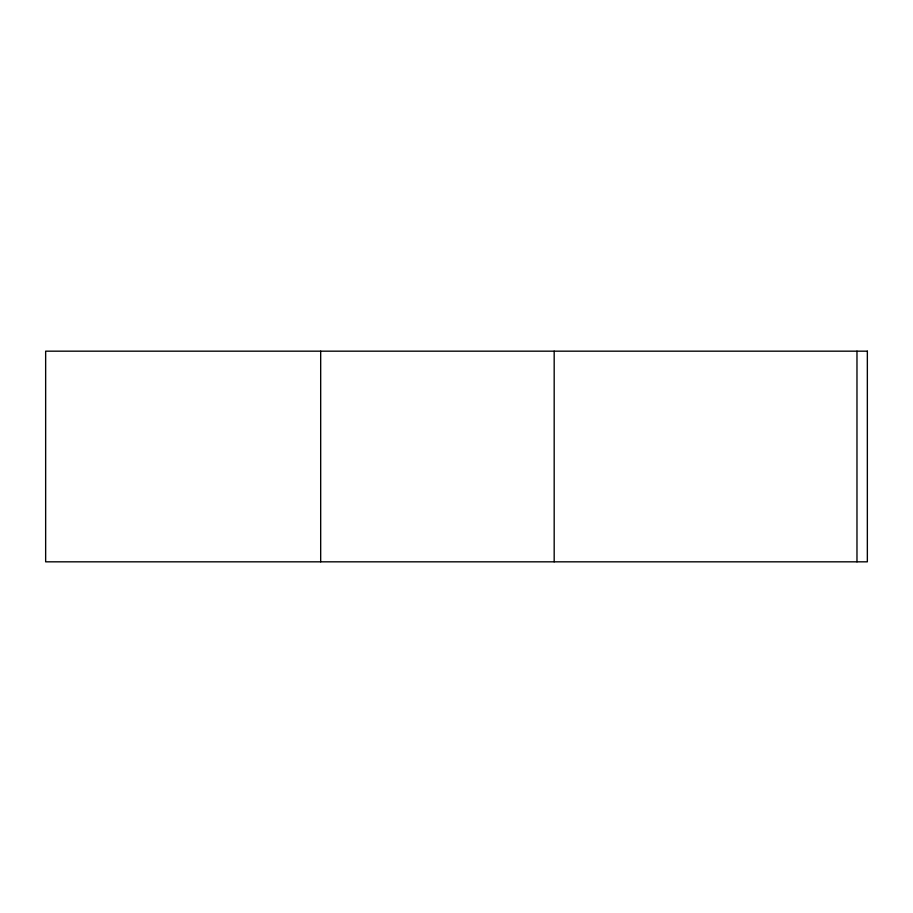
<?xml version="1.0" encoding="UTF-8"?>
<svg xmlns="http://www.w3.org/2000/svg" width="913" height="913" viewBox="0 0 913 913"><rect width="100%" height="100%" fill="white"/><g stroke="black" fill="none" stroke-linecap="round" stroke-linejoin="round"><path stroke-width="1.37" d="M856.976 351.174L856.976 561.826M554.18 351.174L554.18 561.826M320.68 351.174L320.68 561.826M867.35 351.174L45.65 351.174L45.65 561.826L867.35 561.826L867.35 351.174"/></g></svg>
